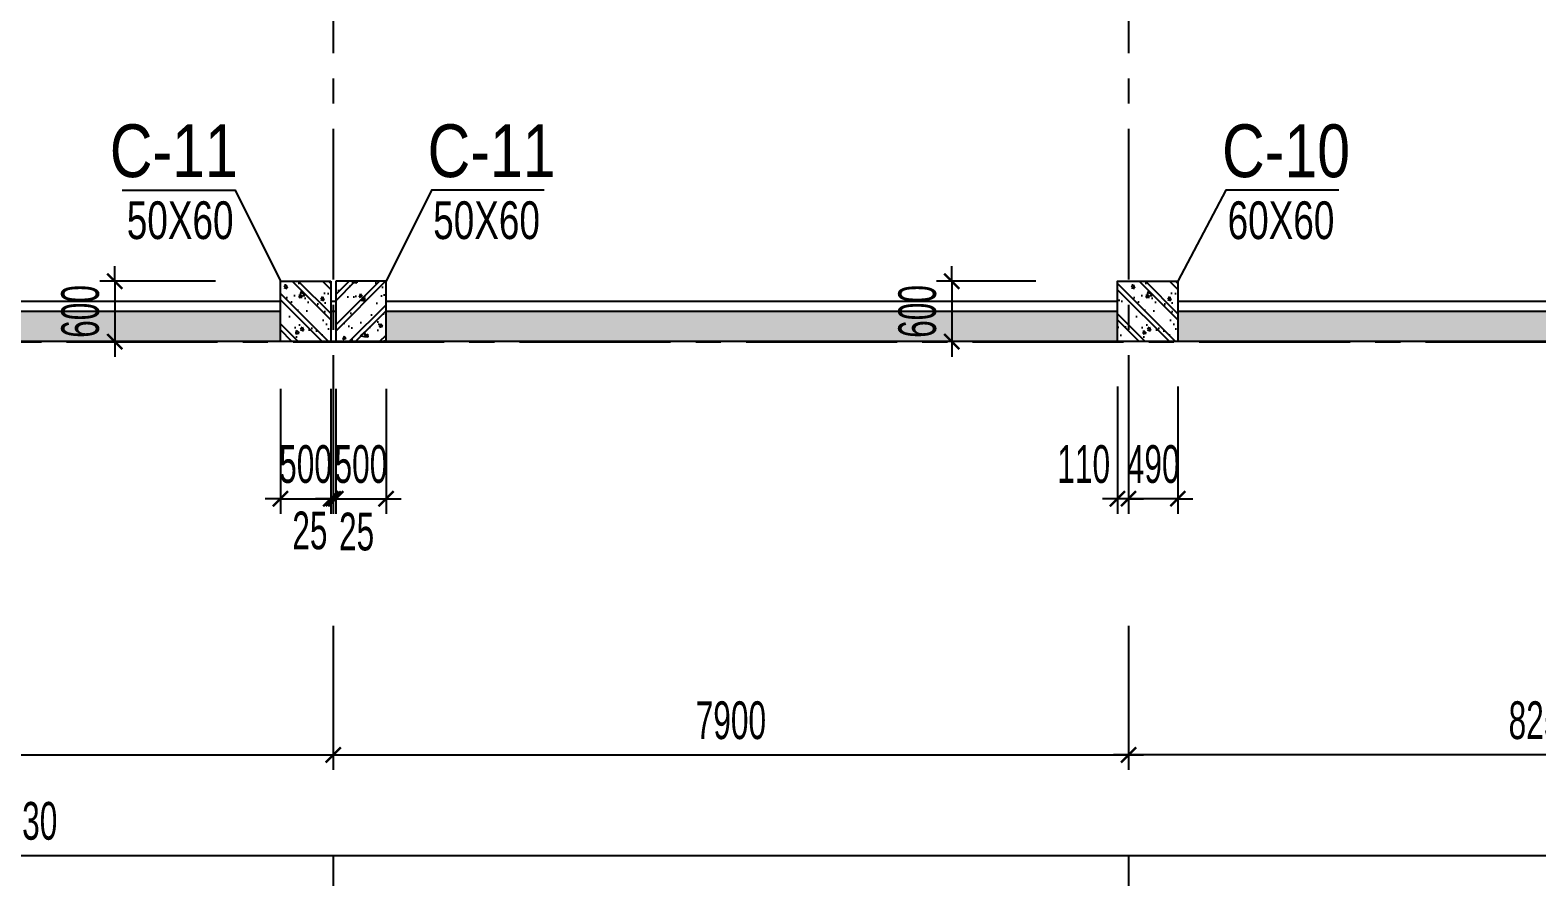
# Model space of a CAD drawing. Extents: x 1719887 to 1865417, y -150890 to 59748.
# Drawn here: x 1784009 to 1798976, y -28458 to -19953 of the extents above; entities that cross this region are included whole.
import ezdxf
from ezdxf.enums import TextEntityAlignment as Align

# ---------------------------------------------------------------- set-up
doc = ezdxf.new("R2010")
doc.units = 0
doc.header["$LTSCALE"] = 1000
doc.header["$MEASUREMENT"] = 0
doc.header["$PDMODE"] = 3
doc.linetypes.add('CENTER2', pattern=[1.125, 0.75, -0.125, 0.125, -0.125])
doc.layers.get('0').update_dxf_attribs({"linetype": 'CONTINUOUS'})
doc.layers.get('Defpoints').update_dxf_attribs({"linetype": 'CONTINUOUS'})
for name, color, linetype in [('CDC.01.AXIS', 160, 'CENTER2'), ('CDC.02.DIM', 1, 'CONTINUOUS'), ('CDC.05.STEEL', 4, 'CONTINUOUS'), ('CDC.06.TEXT', 2, 'CONTINUOUS'), ('CDC.10.HATCH', 9, 'CONTINUOUS'), ('CDC.11.NOTE', 8, 'CONTINUOUS'), ('KCS_CHI', 1, 'CONTINUOUS')]:
    doc.layers.add(name, color=color, linetype=linetype)
doc.styles.add('ARIAL', font='arial.ttf', dxfattribs={"width": 0.6})
doc.dimstyles.new('D150', dxfattribs={"dimscale": 150, "dimtxt": 2.5, "dimasz": 1, "dimexe": 1, "dimexo": 0, "dimgap": 1, "dimtad": 1, "dimdec": 0, "dimdsep": 46, "dimtxsty": 'ARIAL', "dimblk": 'ARCHTICK', "dimcen": 1, "dimdle": 1, "dimclrd": 1, "dimclre": 1, "dimclrt": 2, "dimadec": 0, "dimazin": 0, "dimtfac": 0.00072, "dimtdec": 0, "dimtix": 1, "dimtmove": 2, "dimatfit": 3, "dimldrblk": 'ARCHTICK', "dimfxl": 1, "dimtolj": 1, "dimlwd": -1, "dimlwe": -1, "dimarcsym": 0})
pattern_1 = [(50, (0, -2490), (573.80815, -50.20171), [60, -660]), (355, (0, -2490), (-111.00107, 601.7537), [48, -528]), (100.4514, (47.8, -2494.2), (462.8075, 551.55163), [50.99215, -560.91369]), (46.1842, (0, -2330), (853.79284, -132.4152), [90, -990]), (96.6356, (71.15, -2341), (747.73016, 779.2943), [76.48823, -841.3704]), (351.1842, (0, -2330), (747.72956, 779.2949), [72, -792]), (21, (80, -2370), (477.52564, -322.09511), [60, -660]), (326, (80, -2370), (194.65227, 580.12004), [48, -528]), (71.4514, (119.8, -2396.84), (672.1781, 258.0244), [50.99215, -560.91369]), (37.5, (0, -2490), (9.727884, 266.315083), [0, -521.6, 0, -536, 0, -530]), (7.5, (0, -2490), (210.45563, 315.52937), [0, -305.6, 0, -509.6, 0, -202]), (327.5, (-178.4, -2490), (427.05795, -18.043897), [0, -200, 0, -624, 0, -828]), (317.5, (-258.4, -2490), (466.548935, 80.083986), [0, -260, 0, -414.4, 0, -588]), (45, (0, -2490), (-240.416306, 240.416306), []), (45, (0, -2392), (-240.416306, 240.416306), [])]

# ---------------------------------------------------------------- blocks, each defined once
blk = doc.blocks.new('_ARCHTICK')
at = {"color": 0, "linetype": 'ByBlock', "const_width": 0.15}
blk.add_lwpolyline([(-0.5, -0.5), (0.5, 0.5)], dxfattribs=at)
blk = doc.blocks.new('*D447')
at = {"layer": 'CDC.02.DIM', "color": 1, "transparency": 16777216}
for p, q in [((1787020, -25872), (1787020, -27306)), ((1794920, -25872), (1794920, -27306)), ((1786870, -27156), (1795070, -27156))]:
    blk.add_line(p, q, dxfattribs=at)
at = {"layer": 'Defpoints', "color": 0, "transparency": 16777216}
for p in [(1787020, -25872), (1794920, -25872), (1794920, -27156)]:
    blk.add_point(p, dxfattribs=at)
at = {"layer": 'CDC.02.DIM', "color": 1, "transparency": 16777216, "xscale": 150, "yscale": 150, "zscale": 150, "rotation": 180}
blk.add_blockref('_ARCHTICK', (1787020, -27156), dxfattribs=at)
at = {"layer": 'CDC.02.DIM', "color": 1, "transparency": 16777216, "xscale": 150, "yscale": 150, "zscale": 150}
blk.add_blockref('_ARCHTICK', (1794920, -27156), dxfattribs=at)
at = {"layer": 'CDC.02.DIM', "color": 2, "transparency": 16777216, "insert": (1790970, -26814), "char_height": 375, "attachment_point": 5, "style": 'ARIAL'}
blk.add_mtext('\\A1;7900', dxfattribs=at)
blk = doc.blocks.new('*D451')
at = {"layer": 'CDC.02.DIM', "color": 1, "transparency": 16777216}
for p, q in [((1794920, -25872), (1794920, -27306)), ((1803170, -25872), (1803170, -27306)), ((1803320, -27156), (1794770, -27156))]:
    blk.add_line(p, q, dxfattribs=at)
at = {"layer": 'Defpoints', "color": 0, "transparency": 16777216}
for p in [(1794920, -25872), (1803170, -25872), (1794920, -27156)]:
    blk.add_point(p, dxfattribs=at)
at = {"layer": 'CDC.02.DIM', "color": 1, "transparency": 16777216, "xscale": 150, "yscale": 150, "zscale": 150, "rotation": 180}
blk.add_blockref('_ARCHTICK', (1794920, -27156), dxfattribs=at)
at = {"layer": 'CDC.02.DIM', "color": 1, "transparency": 16777216, "xscale": 150, "yscale": 150, "zscale": 150}
blk.add_blockref('_ARCHTICK', (1803170, -27156), dxfattribs=at)
at = {"layer": 'CDC.02.DIM', "color": 2, "transparency": 16777216, "insert": (1799045, -26814), "char_height": 375, "attachment_point": 5, "style": 'ARIAL'}
blk.add_mtext('\\A1;8250', dxfattribs=at)
blk = doc.blocks.new('*D458')
at = {"layer": 'CDC.02.DIM', "color": 1, "transparency": 16777216}
for p, q in [((1778820, -25872), (1778820, -27306)), ((1787020, -25872), (1787020, -27306)), ((1778670, -27156), (1787170, -27156))]:
    blk.add_line(p, q, dxfattribs=at)
at = {"layer": 'Defpoints', "color": 0, "transparency": 16777216}
for p in [(1778820, -25872), (1787020, -25872), (1787020, -27156)]:
    blk.add_point(p, dxfattribs=at)
at = {"layer": 'CDC.02.DIM', "color": 1, "transparency": 16777216, "xscale": 150, "yscale": 150, "zscale": 150, "rotation": 180}
blk.add_blockref('_ARCHTICK', (1778820, -27156), dxfattribs=at)
at = {"layer": 'CDC.02.DIM', "color": 1, "transparency": 16777216, "xscale": 150, "yscale": 150, "zscale": 150}
blk.add_blockref('_ARCHTICK', (1787020, -27156), dxfattribs=at)
at = {"layer": 'CDC.02.DIM', "color": 2, "transparency": 16777216, "insert": (1782920, -26814), "char_height": 375, "attachment_point": 5, "style": 'ARIAL'}
blk.add_mtext('\\A1;8200', dxfattribs=at)
blk = doc.blocks.new('TH1')
at = {"layer": 'CDC.10.HATCH'}
h = blk.add_hatch(dxfattribs=at)
h.set_pattern_fill('CHAU-01', color=256, scale=50, angle=270, style=0, pattern_type=2)
h.set_pattern_definition([(320, (40398.73, -425858.57), (-31.376067, -358.63009), [37.5, -412.5]), (265, (40398.73, -425858.57), (376.09607, 69.37567), [30, -330]), (10.4514, (40396.1, -425888.45), (344.71977, -289.25469), [31.870095, -350.571056]), (316.1842, (40498.73, -425858.57), (-82.75951, -533.62052), [56.25, -618.75]), (6.6356, (40491.83, -425903.03), (487.05894, -467.33135), [47.80514, -525.8565]), (261.1842, (40498.7, -425858.57), (487.0593, -467.33097), [45, -495]), (291, (40473.73, -425908.57), (-201.309445, -298.453526), [37.5, -412.5]), (236, (40473.73, -425908.57), (362.57502, -121.657666), [30, -330]), (341.4514, (40456.95, -425933.44), (161.26525, -420.111314), [31.870095, -350.571056]), (307.5, (40398.73, -425858.57), (166.446927, -6.079928), [0, -326, 0, -335, 0, -331.25]), (277.5, (40398.73, -425858.57), (197.205856, -131.534769), [0, -191, 0, -318.5, 0, -126.25]), (237.5, (40398.73, -425747.07), (-11.277436, -266.911218), [0, -125, 0, -390, 0, -517.5]), (227.5, (40398.73, -425697.07), (50.05249, -291.593085), [0, -162.5, 0, -259, 0, -367.5]), (315, (40398.73, -425858.57), (150.26019, 150.26019), []), (315, (40459.98, -425858.57), (150.26019, 150.26019), [])])
h.paths.add_polyline_path([(1789255, -118537), (1789255, -119137), (1789755, -119137), (1789755, -118537)])
h = blk.add_hatch(dxfattribs=at)
h.set_pattern_fill('CHAU-01', color=256, scale=50, angle=270, style=0, pattern_type=2)
h.set_pattern_definition([(220, (3539160.74, -425858.57), (31.376067, -358.63009), [37.5, -412.5]), (275, (3539160.74, -425858.57), (-376.09607, 69.37567), [30, -330]), (169.5486, (3539163.36, -425888.45), (-344.71977, -289.25469), [31.870095, -350.571056]), (223.8158, (3539060.74, -425858.57), (82.75951, -533.62052), [56.25, -618.75]), (173.3644, (3539067.64, -425903.03), (-487.05894, -467.33135), [47.80514, -525.8565]), (278.8158, (3539060.74, -425858.57), (-487.0593, -467.33097), [45, -495]), (249, (3539085.74, -425908.57), (201.309445, -298.453526), [37.5, -412.5]), (304, (3539085.74, -425908.57), (-362.57502, -121.657666), [30, -330]), (198.5486, (3539102.52, -425933.44), (-161.26525, -420.111314), [31.870095, -350.571056]), (232.5, (3539160.74, -425858.57), (-166.446927, -6.079928), [0, -326, 0, -335, 0, -331.25]), (262.5, (3539160.74, -425858.57), (-197.205856, -131.534769), [0, -191, 0, -318.5, 0, -126.25]), (302.5, (3539160.74, -425747.07), (11.277436, -266.911218), [0, -125, 0, -390, 0, -517.5]), (312.5, (3539160.74, -425697.07), (-50.05249, -291.593085), [0, -162.5, 0, -259, 0, -367.5]), (225, (3539160.74, -425858.57), (-150.26019, 150.26019), []), (225, (3539099.5, -425858.57), (-150.26019, 150.26019), [])])
h.paths.add_polyline_path([(1790304, -118537), (1790304, -119137), (1789804, -119137), (1789804, -118537)])
h = blk.add_hatch(dxfattribs=at)
h.set_pattern_fill('CHAU-01', color=256, scale=50, angle=270, style=0, pattern_type=2)
h.set_pattern_definition([(320, (48813.73, -425858.61), (-31.376067, -358.63009), [37.5, -412.5]), (265, (48813.73, -425858.6), (376.09607, 69.37567), [30, -330]), (10.4514, (48811.1, -425888.5), (344.71977, -289.25469), [31.870095, -350.571056]), (316.1842, (48913.73, -425858.6), (-82.75951, -533.62052), [56.25, -618.75]), (6.6356, (48906.83, -425903.1), (487.05894, -467.33135), [47.80514, -525.8565]), (261.1842, (48913.73, -425858.6), (487.0593, -467.33097), [45, -495]), (291, (48888.73, -425908.61), (-201.309445, -298.453526), [37.5, -412.5]), (236, (48888.73, -425908.6), (362.57502, -121.657666), [30, -330]), (341.4514, (48871.96, -425933.5), (161.26525, -420.111314), [31.870095, -350.571056]), (307.5, (48813.73, -425858.61), (166.446927, -6.079928), [0, -326, 0, -335, 0, -331.25]), (277.5, (48813.73, -425858.61), (197.205856, -131.534769), [0, -191, 0, -318.5, 0, -126.25]), (237.5, (48813.73, -425747.11), (-11.277436, -266.911218), [0, -125, 0, -390, 0, -517.5]), (227.5, (48813.73, -425697.11), (50.05249, -291.593085), [0, -162.5, 0, -259, 0, -367.5]), (315, (48813.73, -425858.61), (150.26019, 150.26019), []), (315, (48874.98, -425858.61), (150.26019, 150.26019), [])])
h.paths.add_polyline_path([(1798170, -119137), (1797570, -119137), (1797570, -118537), (1798170, -118537)])
h = blk.add_hatch(dxfattribs=at)
h.set_pattern_fill('CHAU-01', color=256, scale=80, style=0, pattern_type=2)
h.set_pattern_definition(pattern_1)
h.paths.add_polyline_path([(1789255, -118837), (1781880, -118837), (1781880, -119137), (1789255, -119137)])
h.paths.add_polyline_path([(1765130, -118837), (1757480, -118837), (1757480, -119137), (1765130, -119137)])
h.paths.add_polyline_path([(1756880, -118837), (1749280, -118837), (1749280, -119137), (1756880, -119137)])
h.paths.add_polyline_path([(1748680, -118837), (1741170, -118837), (1741170, -119137), (1748680, -119137)])
h.paths.add_polyline_path([(1740570, -118837), (1735149, -118837), (1735149, -119137), (1740570, -119137)])
h = blk.add_hatch(dxfattribs=at)
h.set_pattern_fill('CHAU-01', color=256, scale=80, style=0, pattern_type=2)
h.set_pattern_definition(pattern_1)
h.paths.add_polyline_path([(1837881, -118838), (1830790, -118838), (1830790, -119138), (1837881, -119138)])
h.paths.add_polyline_path([(1830190, -118838), (1822680, -118838), (1822680, -119138), (1830190, -119138)])
h.paths.add_polyline_path([(1822080, -118838), (1814480, -118838), (1814480, -119138), (1822080, -119138)])
h.paths.add_polyline_path([(1813880, -118838), (1806230, -118837), (1806230, -119137), (1813880, -119138)])
h.paths.add_polyline_path([(1805630, -118837), (1798170, -118837), (1798170, -119137), (1805630, -119137)])
h.paths.add_polyline_path([(1797570, -118837), (1790304, -118837), (1790304, -119137), (1797570, -119137)])
at = {"layer": 'CDC.01.AXIS', "ltscale": 2}
for p, q in [((1789780, -63021), (1789780, -119734)), ((1797680, -63021), (1797680, -119734)), ((1733131, -119138), (1840145, -119138))]:
    blk.add_line(p, q, dxfattribs=at)
at = {"layer": 'CDC.05.STEEL'}
for p, q in [((1789255, -118737), (1781880, -118737)), ((1789255, -118837), (1781880, -118837)), ((1789804, -118737), (1789755, -118737)), ((1789804, -118837), (1789755, -118837)), ((1797570, -118737), (1790304, -118737)), ((1797570, -118837), (1790304, -118837)), ((1805630, -118737), (1798170, -118737)), ((1805630, -118837), (1798170, -118837)), ((1838481, -119138), (1734550, -119137))]:
    blk.add_line(p, q, dxfattribs=at)
at = {"layer": 'CDC.05.STEEL', "ltscale": 2000}
for points in [[(1789755, -118537), (1789755, -119137), (1789255, -119137), (1789255, -118537)], [(1789804, -118537), (1789804, -119137), (1790304, -119137), (1790304, -118537)], [(1798170, -118537), (1798170, -119137), (1797570, -119137), (1797570, -118537)]]:
    blk.add_lwpolyline(points, close=True, dxfattribs=at)
blk = doc.blocks.new('*D697')
at = {"layer": 'CDC.02.DIM', "color": 1, "transparency": 16777216}
for p, q in [((1794920, -23496), (1794920, -24760)), ((1795410, -23496), (1795410, -24760)), ((1794920, -24610), (1794770, -24610)), ((1795410, -24610), (1794920, -24610)), ((1795410, -24610), (1795560, -24610))]:
    blk.add_line(p, q, dxfattribs=at)
at = {"layer": 'Defpoints', "color": 0, "transparency": 16777216}
for p in [(1794920, -23496), (1795410, -23496), (1794920, -24610)]:
    blk.add_point(p, dxfattribs=at)
at = {"layer": 'CDC.02.DIM', "color": 1, "transparency": 16777216, "xscale": 150, "yscale": 150, "zscale": 150}
blk.add_blockref('_ARCHTICK', (1794920, -24610), dxfattribs=at)
at = {"layer": 'CDC.02.DIM', "color": 1, "transparency": 16777216, "xscale": 150, "yscale": 150, "zscale": 150, "rotation": 180}
blk.add_blockref('_ARCHTICK', (1795410, -24610), dxfattribs=at)
at = {"layer": 'CDC.02.DIM', "color": 2, "transparency": 16777216, "insert": (1795165, -24268), "char_height": 375, "attachment_point": 5, "style": 'ARIAL'}
blk.add_mtext('\\A1;490', dxfattribs=at)
blk = doc.blocks.new('*D698')
at = {"layer": 'CDC.02.DIM', "color": 1, "transparency": 16777216}
for p, q in [((1794810, -23496), (1794810, -24760)), ((1794920, -23496), (1794920, -24760)), ((1794810, -24610), (1794660, -24610)), ((1794920, -24610), (1794810, -24610)), ((1794920, -24610), (1795070, -24610))]:
    blk.add_line(p, q, dxfattribs=at)
at = {"layer": 'Defpoints', "color": 0, "transparency": 16777216}
for p in [(1794810, -23496), (1794920, -23496), (1794810, -24610)]:
    blk.add_point(p, dxfattribs=at)
at = {"layer": 'CDC.02.DIM', "color": 1, "transparency": 16777216, "xscale": 150, "yscale": 150, "zscale": 150}
blk.add_blockref('_ARCHTICK', (1794810, -24610), dxfattribs=at)
at = {"layer": 'CDC.02.DIM', "color": 1, "transparency": 16777216, "xscale": 150, "yscale": 150, "zscale": 150, "rotation": 180}
blk.add_blockref('_ARCHTICK', (1794920, -24610), dxfattribs=at)
at = {"layer": 'CDC.02.DIM', "color": 2, "transparency": 16777216, "insert": (1794475, -24268), "char_height": 375, "attachment_point": 5, "style": 'ARIAL'}
blk.add_mtext('\\A1;110', dxfattribs=at)
blk = doc.blocks.new('*D681')
at = {"layer": 'CDC.02.DIM', "color": 1, "transparency": 16777216}
for p, q in [((1786495, -23519), (1786495, -24760)), ((1786995, -23519), (1786995, -24760)), ((1786495, -24610), (1786345, -24610)), ((1786495, -24610), (1786995, -24610)), ((1786995, -24610), (1787145, -24610))]:
    blk.add_line(p, q, dxfattribs=at)
at = {"layer": 'Defpoints', "color": 0, "transparency": 16777216}
for p in [(1786495, -23519), (1786995, -23519), (1786995, -24610)]:
    blk.add_point(p, dxfattribs=at)
at = {"layer": 'CDC.02.DIM', "color": 1, "transparency": 16777216, "xscale": 150, "yscale": 150, "zscale": 150}
blk.add_blockref('_ARCHTICK', (1786495, -24610), dxfattribs=at)
at = {"layer": 'CDC.02.DIM', "color": 1, "transparency": 16777216, "xscale": 150, "yscale": 150, "zscale": 150, "rotation": 180}
blk.add_blockref('_ARCHTICK', (1786995, -24610), dxfattribs=at)
at = {"layer": 'CDC.02.DIM', "color": 2, "transparency": 16777216, "insert": (1786745, -24268), "char_height": 375, "attachment_point": 5, "style": 'ARIAL'}
blk.add_mtext('\\A1;500', dxfattribs=at)
blk = doc.blocks.new('*D682')
at = {"layer": 'CDC.02.DIM', "color": 1, "transparency": 16777216}
for p, q in [((1786995, -23519), (1786995, -24760)), ((1787020, -23519), (1787020, -24760)), ((1786995, -24610), (1786845, -24610)), ((1786995, -24610), (1787020, -24610)), ((1787020, -24610), (1787170, -24610))]:
    blk.add_line(p, q, dxfattribs=at)
at = {"layer": 'Defpoints', "color": 0, "transparency": 16777216}
for p in [(1786995, -23519), (1787020, -23519), (1787020, -24610)]:
    blk.add_point(p, dxfattribs=at)
at = {"layer": 'CDC.02.DIM', "color": 1, "transparency": 16777216, "xscale": 150, "yscale": 150, "zscale": 150}
blk.add_blockref('_ARCHTICK', (1786995, -24610), dxfattribs=at)
at = {"layer": 'CDC.02.DIM', "color": 1, "transparency": 16777216, "xscale": 150, "yscale": 150, "zscale": 150, "rotation": 180}
blk.add_blockref('_ARCHTICK', (1787020, -24610), dxfattribs=at)
at = {"layer": 'CDC.02.DIM', "color": 2, "transparency": 16777216, "insert": (1786788, -24928), "char_height": 375, "attachment_point": 5, "style": 'ARIAL'}
blk.add_mtext('\\A1;25', dxfattribs=at)
blk = doc.blocks.new('*D683')
at = {"layer": 'CDC.02.DIM', "color": 1, "transparency": 16777216}
for p, q in [((1787020, -23519), (1787020, -24760)), ((1787045, -23519), (1787045, -24760)), ((1787020, -24610), (1786870, -24610)), ((1787045, -24610), (1787020, -24610)), ((1787045, -24610), (1787195, -24610))]:
    blk.add_line(p, q, dxfattribs=at)
at = {"layer": 'Defpoints', "color": 0, "transparency": 16777216}
for p in [(1787020, -23519), (1787045, -23519), (1787020, -24610)]:
    blk.add_point(p, dxfattribs=at)
at = {"layer": 'CDC.02.DIM', "color": 1, "transparency": 16777216, "xscale": 150, "yscale": 150, "zscale": 150}
blk.add_blockref('_ARCHTICK', (1787020, -24610), dxfattribs=at)
at = {"layer": 'CDC.02.DIM', "color": 1, "transparency": 16777216, "xscale": 150, "yscale": 150, "zscale": 150, "rotation": 180}
blk.add_blockref('_ARCHTICK', (1787045, -24610), dxfattribs=at)
at = {"layer": 'CDC.02.DIM', "color": 2, "transparency": 16777216, "insert": (1787252, -24939), "char_height": 375, "attachment_point": 5, "style": 'ARIAL'}
blk.add_mtext('\\A1;25', dxfattribs=at)
blk = doc.blocks.new('*D684')
at = {"layer": 'CDC.02.DIM', "color": 1, "transparency": 16777216}
for p, q in [((1787045, -23519), (1787045, -24760)), ((1787545, -23519), (1787545, -24760)), ((1787045, -24610), (1786895, -24610)), ((1787045, -24610), (1787545, -24610)), ((1787545, -24610), (1787695, -24610))]:
    blk.add_line(p, q, dxfattribs=at)
at = {"layer": 'Defpoints', "color": 0, "transparency": 16777216}
for p in [(1787045, -23519), (1787545, -23519), (1787545, -24610)]:
    blk.add_point(p, dxfattribs=at)
at = {"layer": 'CDC.02.DIM', "color": 1, "transparency": 16777216, "xscale": 150, "yscale": 150, "zscale": 150}
blk.add_blockref('_ARCHTICK', (1787045, -24610), dxfattribs=at)
at = {"layer": 'CDC.02.DIM', "color": 1, "transparency": 16777216, "xscale": 150, "yscale": 150, "zscale": 150, "rotation": 180}
blk.add_blockref('_ARCHTICK', (1787545, -24610), dxfattribs=at)
at = {"layer": 'CDC.02.DIM', "color": 2, "transparency": 16777216, "insert": (1787295, -24268), "char_height": 375, "attachment_point": 5, "style": 'ARIAL'}
blk.add_mtext('\\A1;500', dxfattribs=at)
blk = doc.blocks.new('*D859')
at = {"layer": 'CDC.02.DIM', "color": 1, "transparency": 16777216}
for p, q in [((1793164, -22449), (1793164, -22299)), ((1793999, -22449), (1793014, -22449)), ((1793164, -22449), (1793164, -23049)), ((1793999, -23049), (1793014, -23049)), ((1793164, -23049), (1793164, -23199))]:
    blk.add_line(p, q, dxfattribs=at)
at = {"layer": 'Defpoints', "color": 0, "transparency": 16777216}
for p in [(1793999, -22449), (1793164, -23049), (1793999, -23049)]:
    blk.add_point(p, dxfattribs=at)
at = {"layer": 'CDC.02.DIM', "color": 1, "transparency": 16777216, "xscale": 150, "yscale": 150, "zscale": 150}
for p, rotation in [((1793164, -22449), 270), ((1793164, -23049), 90)]:
    blk.add_blockref('_ARCHTICK', p, dxfattribs=dict(at, rotation=rotation))
at = {"layer": 'CDC.02.DIM', "color": 2, "transparency": 16777216, "insert": (1792823, -22749), "char_height": 375, "attachment_point": 5, "rotation": 90, "style": 'ARIAL'}
blk.add_mtext('\\A1;600', dxfattribs=at)
blk = doc.blocks.new('*D964')
at = {"layer": 'CDC.02.DIM', "color": 1, "transparency": 16777216}
for p, q in [((1784850, -22449), (1784850, -22299)), ((1785852, -22449), (1784700, -22449)), ((1784850, -22449), (1784850, -23049)), ((1785852, -23049), (1784700, -23049)), ((1784850, -23049), (1784850, -23199))]:
    blk.add_line(p, q, dxfattribs=at)
at = {"layer": 'Defpoints', "color": 0, "transparency": 16777216}
for p in [(1785852, -22449), (1784850, -23049), (1785852, -23049)]:
    blk.add_point(p, dxfattribs=at)
at = {"layer": 'CDC.02.DIM', "color": 1, "transparency": 16777216, "xscale": 150, "yscale": 150, "zscale": 150}
for p, rotation in [((1784850, -22449), 270), ((1784850, -23049), 90)]:
    blk.add_blockref('_ARCHTICK', p, dxfattribs=dict(at, rotation=rotation))
at = {"layer": 'CDC.02.DIM', "color": 2, "transparency": 16777216, "insert": (1784508, -22749), "char_height": 375, "attachment_point": 5, "rotation": 90, "style": 'ARIAL'}
blk.add_mtext('\\A1;600', dxfattribs=at)
blk = doc.blocks.new('*D1038')
at = {"layer": 'CDC.02.DIM', "color": 1, "transparency": 16777216}
for p, q in [((1731790, -24819), (1731790, -28306)), ((1835720, -24819), (1835720, -28306)), ((1731640, -28156), (1835870, -28156))]:
    blk.add_line(p, q, dxfattribs=at)
at = {"layer": 'Defpoints', "color": 0, "transparency": 16777216}
for p in [(1731790, -24819), (1835720, -24819), (1835720, -28156)]:
    blk.add_point(p, dxfattribs=at)
at = {"layer": 'CDC.02.DIM', "color": 1, "transparency": 16777216, "xscale": 150, "yscale": 150, "zscale": 150, "rotation": 180}
blk.add_blockref('_ARCHTICK', (1731790, -28156), dxfattribs=at)
at = {"layer": 'CDC.02.DIM', "color": 1, "transparency": 16777216, "xscale": 150, "yscale": 150, "zscale": 150}
blk.add_blockref('_ARCHTICK', (1835720, -28156), dxfattribs=at)
at = {"layer": 'CDC.02.DIM', "color": 2, "transparency": 16777216, "insert": (1783755, -27814), "char_height": 375, "attachment_point": 5, "style": 'ARIAL'}
blk.add_mtext('\\A1;103930', dxfattribs=at)

msp = doc.modelspace()

# ---------------------------------------------------------------- linework, layer by layer
at = {"layer": 'CDC.11.NOTE'}
for points in [[(1784924.3, -21542), (1786045.1, -21542), (1786495.5, -22448.7)], [(1789116.1, -21542), (1787995.2, -21542), (1787544.8, -22448.7)], [(1797007.5, -21542.3), (1795886.6, -21542.3), (1795410.2, -22448.8)]]:
    msp.add_lwpolyline(points, dxfattribs=at)
at = {"layer": 'KCS_CHI'}
for p, q in [((1787019.5, -28156), (1787019.5, -28457.9)), ((1794919.5, -28156), (1794919.5, -28457.9))]:
    msp.add_line(p, q, dxfattribs=at)

# ---------------------------------------------------------------- block references
at = {"layer": 'CDC.10.HATCH'}
msp.add_blockref('TH1', (-2759.9, 96088.6), dxfattribs=at)

# ---------------------------------------------------------------- texts
at = {"layer": 'CDC.06.TEXT', "style": 'ARIAL'}
for s, height, width, p in [('C-11', 525, 0.8, (1785436.4, -21151.8)), ('C-11', 525, 0.8, (1788593, -21151.8)), ('C-10', 525, 0.8, (1796484.5, -21152.2)), ('50X60', 375, 0.7, (1785499.5, -21842)), ('50X60', 375, 0.7, (1788543.1, -21842)), ('60X60', 375, 0.7, (1796434.5, -21842.4))]:
    msp.add_text(s, height=height, dxfattribs=dict(at, width=width)).set_placement(p, align=Align.MIDDLE_CENTER)

# ---------------------------------------------------------------- dimensions: what is measured, and where the dimension line sits
at = {"layer": 'CDC.02.DIM'}
for base, p1, p2, angle, picture, middle in [((1784849.9, -23048.8), (1785852.1, -22448.8), (1785852.1, -23048.8), 90, '*D964', (1784508.4, -22748.8)), ((1793164.2, -23048.6), (1793999, -22448.6), (1793999, -23048.6), 90, '*D859', (1792822.8, -22748.6)), ((1794919.5, -24609.6), (1795409.6, -23495.8), (1794919.5, -23495.8), 180, '*D697', (1795164.5, -24268.1)), ((1794919.5, -27156), (1803169.5, -25871.8), (1794919.5, -25871.8), 180, '*D451', (1799044.5, -26814.5))]:
    dim = msp.add_linear_dim(base=base, p1=p1, p2=p2, angle=angle, dimstyle='D150', dxfattribs=at)
    dim.commit()
    dim.dimension.update_dxf_attribs({"geometry": picture, "text_midpoint": middle})
dim = msp.add_linear_dim(base=(1794809.6, -24609.6), p1=(1794919.5, -23495.8), p2=(1794809.6, -23495.8), angle=180, dimstyle='D150', dxfattribs=at)
dim.commit()
dim.dimension.update_dxf_attribs({"geometry": '*D698', "text_midpoint": (1794474.8, -24268.1), "dimtype": 160})
for base, p1, p2, picture, middle in [((1786994.5, -24609.6), (1786494.5, -23518.7), (1786994.5, -23518.7), '*D681', (1786744.5, -24268.1)), ((1787544.5, -24609.6), (1787044.5, -23518.7), (1787544.5, -23518.7), '*D684', (1787294.5, -24268.1)), ((1835719.9, -28156), (1731789.9, -24818.6), (1835719.9, -24818.6), '*D1038', (1783754.9, -27814.4)), ((1787019.5, -27156), (1778819.5, -25871.8), (1787019.5, -25871.8), '*D458', (1782919.5, -26814.5)), ((1794919.5, -27156), (1787019.5, -25871.8), (1794919.5, -25871.8), '*D447', (1790969.5, -26814.5))]:
    dim = msp.add_linear_dim(base=base, p1=p1, p2=p2, dimstyle='D150', dxfattribs=at)
    dim.commit()
    dim.dimension.update_dxf_attribs({"geometry": picture, "text_midpoint": middle})
for p1, picture, middle in [((1786994.5, -23518.7), '*D682', (1786787.6, -24927.6)), ((1787044.5, -23518.7), '*D683', (1787251.7, -24938.7))]:
    dim = msp.add_linear_dim(base=(1787019.5, -24609.6), p1=p1, p2=(1787019.5, -23518.7), dimstyle='D150', dxfattribs=at)
    dim.commit()
    dim.dimension.update_dxf_attribs({"geometry": picture, "text_midpoint": middle, "dimtype": 160})

doc.saveas('drawing.dxf')
